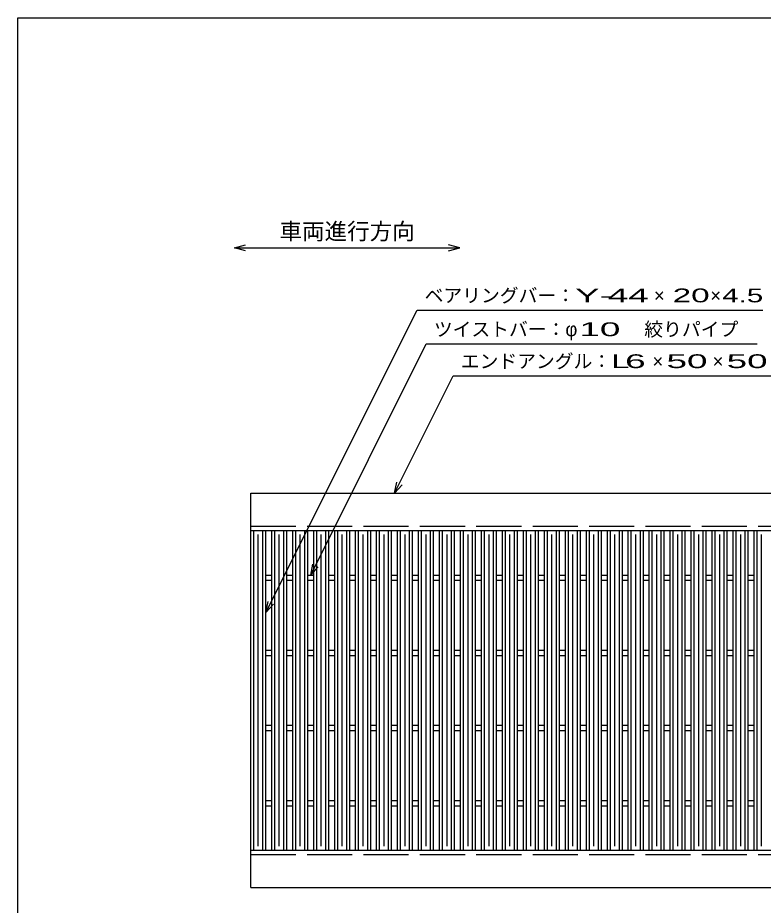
# Model space of a CAD drawing. Units: millimetres, scale not verified. Extents: x -1820 to 1724, y -1285 to 1059.
# Drawn here: x -1736 to -744, y -122 to 1059 of the extents above; entities that cross this region are included whole.
import ezdxf
from ezdxf.enums import TextEntityAlignment as Align

# ---------------------------------------------------------------- set-up
doc = ezdxf.new("R2010")
doc.units = ezdxf.units.MM
doc.header["$LTSCALE"] = 10
doc.linetypes.add('DASHED', pattern=[7.5, 6, -1.5])
for name, color, linetype, lineweight in [('0_2', 150, 'Continuous', 25), ('16', 3, 'Continuous', 25), ('22', 2, 'Continuous', 25)]:
    doc.layers.add(name, color=color, linetype=linetype, lineweight=lineweight)
doc.styles.add('ベクトル', font='')
doc.styles.get('ベクトル').set_extended_font_data('ベクトル')

msp = doc.modelspace()

# ---------------------------------------------------------------- linework, layer by layer
at = {"layer": '0_2'}
for p, q in [((-1736, -1141), (-1736, 1059)), ((-1736, 1059), (1724, 1059))]:
    msp.add_line(p, q, dxfattribs=at)
at = {"layer": '0_2', "color": 4}
for p, q in [((-1447.83, 752.83), (-1432.83, 756.83)), ((-1147.83, 752.83), (-1162.83, 756.83)), ((-1432.83, 748.83), (-1447.83, 752.83)), ((-1447.83, 752.83), (-1147.83, 752.83)), ((-1162.83, 748.83), (-1147.83, 752.83))]:
    msp.add_line(p, q, dxfattribs=at)
at = {"layer": '16'}
for p, q in [((-1426, 426.5), (-430, 426.5)), ((-1426, 376.5), (-1426, 426.5)), ((-1426, 376.5), (-430, 376.5)), ((-1426, -48.5), (-1426, 376.5)), ((-1426, 376.5), (-1406, 376.5)), ((-1422, -48.5), (-1422, 376.5)), ((-1416, -43.5), (-1416, 371.5)), ((-1410, -48.5), (-1410, 376.5)), ((-1406, -48.5), (-1406, 376.5)), ((-1398.1, -48.5), (-1398.1, 376.5)), ((-1398.1, 376.5), (-1378.1, 376.5)), ((-1394.1, -48.5), (-1394.1, 376.5)), ((-1388.1, -43.5), (-1388.1, 371.5)), ((-1382.1, -48.5), (-1382.1, 376.5)), ((-1378.1, -48.5), (-1378.1, 376.5)), ((-1370.2, -48.5), (-1370.2, 376.5)), ((-1370.2, 376.5), (-1350.2, 376.5)), ((-1366.2, -48.5), (-1366.2, 376.5)), ((-1360.2, -43.5), (-1360.2, 371.5)), ((-1354.2, -48.5), (-1354.2, 376.5)), ((-1350.2, -48.5), (-1350.2, 376.5)), ((-1342.3, -48.5), (-1342.3, 376.5)), ((-1342.3, 376.5), (-1322.3, 376.5)), ((-1338.3, -48.5), (-1338.3, 376.5)), ((-1332.3, -43.5), (-1332.3, 371.5)), ((-1326.3, -48.5), (-1326.3, 376.5)), ((-1322.3, -48.5), (-1322.3, 376.5)), ((-1314.4, -48.5), (-1314.4, 376.5)), ((-1314.4, 376.5), (-1294.4, 376.5)), ((-1310.4, -48.5), (-1310.4, 376.5)), ((-1304.4, -43.5), (-1304.4, 371.5)), ((-1298.4, -48.5), (-1298.4, 376.5)), ((-1294.4, -48.5), (-1294.4, 376.5)), ((-1286.5, -48.5), (-1286.5, 376.5)), ((-1286.5, 376.5), (-1266.5, 376.5)), ((-1282.5, -48.5), (-1282.5, 376.5)), ((-1276.5, -43.5), (-1276.5, 371.5)), ((-1270.5, -48.5), (-1270.5, 376.5)), ((-1266.5, -48.5), (-1266.5, 376.5)), ((-1258.6, -48.5), (-1258.6, 376.5)), ((-1258.6, 376.5), (-1238.6, 376.5)), ((-1254.6, -48.5), (-1254.6, 376.5)), ((-1248.6, -43.5), (-1248.6, 371.5)), ((-1242.6, -48.5), (-1242.6, 376.5)), ((-1238.6, -48.5), (-1238.6, 376.5)), ((-1230.7, -48.5), (-1230.7, 376.5)), ((-1230.7, 376.5), (-1210.7, 376.5)), ((-1226.7, -48.5), (-1226.7, 376.5)), ((-1220.7, -43.5), (-1220.7, 371.5)), ((-1214.7, -48.5), (-1214.7, 376.5)), ((-1210.7, -48.5), (-1210.7, 376.5)), ((-1202.8, -48.5), (-1202.8, 376.5)), ((-1202.8, 376.5), (-1182.8, 376.5)), ((-1198.8, -48.5), (-1198.8, 376.5)), ((-1192.8, -43.5), (-1192.8, 371.5)), ((-1186.8, -48.5), (-1186.8, 376.5)), ((-1182.8, -48.5), (-1182.8, 376.5)), ((-1174.9, -48.5), (-1174.9, 376.5)), ((-1174.9, 376.5), (-1154.9, 376.5)), ((-1170.9, -48.5), (-1170.9, 376.5)), ((-1164.9, -43.5), (-1164.9, 371.5)), ((-1158.9, -48.5), (-1158.9, 376.5)), ((-1154.9, -48.5), (-1154.9, 376.5)), ((-1147, -48.5), (-1147, 376.5)), ((-1147, 376.5), (-1127, 376.5)), ((-1143, -48.5), (-1143, 376.5)), ((-1137, -43.5), (-1137, 371.5)), ((-1131, -48.5), (-1131, 376.5)), ((-1127, -48.5), (-1127, 376.5)), ((-1119.1, -48.5), (-1119.1, 376.5)), ((-1119.1, 376.5), (-1099.1, 376.5)), ((-1115.1, -48.5), (-1115.1, 376.5)), ((-1109.1, -43.5), (-1109.1, 371.5)), ((-1103.1, -48.5), (-1103.1, 376.5)), ((-1099.1, -48.5), (-1099.1, 376.5)), ((-1091.2, -48.5), (-1091.2, 376.5)), ((-1091.2, 376.5), (-1071.2, 376.5)), ((-1087.2, -48.5), (-1087.2, 376.5)), ((-1081.2, -43.5), (-1081.2, 371.5)), ((-1075.2, -48.5), (-1075.2, 376.5)), ((-1071.2, -48.5), (-1071.2, 376.5)), ((-1063.3, -48.5), (-1063.3, 376.5)), ((-1063.3, 376.5), (-1043.3, 376.5)), ((-1059.3, -48.5), (-1059.3, 376.5)), ((-1053.3, -43.5), (-1053.3, 371.5)), ((-1047.3, -48.5), (-1047.3, 376.5)), ((-1043.3, -48.5), (-1043.3, 376.5)), ((-1035.4, -48.5), (-1035.4, 376.5)), ((-1035.4, 376.5), (-1015.4, 376.5)), ((-1031.4, -48.5), (-1031.4, 376.5)), ((-1025.4, -43.5), (-1025.4, 371.5)), ((-1019.4, -48.5), (-1019.4, 376.5)), ((-1015.4, -48.5), (-1015.4, 376.5)), ((-1007.5, -48.5), (-1007.5, 376.5)), ((-1007.5, 376.5), (-987.5, 376.5)), ((-1003.5, -48.5), (-1003.5, 376.5)), ((-997.5, -43.5), (-997.5, 371.5)), ((-991.5, -48.5), (-991.5, 376.5)), ((-987.5, -48.5), (-987.5, 376.5)), ((-979.6, -48.5), (-979.6, 376.5)), ((-979.6, 376.5), (-959.6, 376.5)), ((-975.6, -48.5), (-975.6, 376.5)), ((-969.6, -43.5), (-969.6, 371.5)), ((-963.6, -48.5), (-963.6, 376.5)), ((-959.6, -48.5), (-959.6, 376.5)), ((-951.7, -48.5), (-951.7, 376.5)), ((-951.7, 376.5), (-931.7, 376.5)), ((-947.7, -48.5), (-947.7, 376.5)), ((-941.7, -43.5), (-941.7, 371.5)), ((-935.7, -48.5), (-935.7, 376.5)), ((-931.7, -48.5), (-931.7, 376.5)), ((-923.8, -48.5), (-923.8, 376.5)), ((-923.8, 376.5), (-903.8, 376.5)), ((-919.8, -48.5), (-919.8, 376.5)), ((-913.8, -43.5), (-913.8, 371.5)), ((-907.8, -48.5), (-907.8, 376.5)), ((-903.8, -48.5), (-903.8, 376.5)), ((-895.9, -48.5), (-895.9, 376.5)), ((-895.9, 376.5), (-875.9, 376.5)), ((-891.9, -48.5), (-891.9, 376.5)), ((-885.9, -43.5), (-885.9, 371.5)), ((-879.9, -48.5), (-879.9, 376.5)), ((-875.9, -48.5), (-875.9, 376.5)), ((-868, -48.5), (-868, 376.5)), ((-868, 376.5), (-848, 376.5)), ((-864, -48.5), (-864, 376.5)), ((-858, -43.5), (-858, 371.5)), ((-852, -48.5), (-852, 376.5)), ((-848, -48.5), (-848, 376.5)), ((-840.1, -48.5), (-840.1, 376.5)), ((-840.1, 376.5), (-820.1, 376.5)), ((-836.1, -48.5), (-836.1, 376.5)), ((-830.1, -43.5), (-830.1, 371.5)), ((-824.1, -48.5), (-824.1, 376.5)), ((-820.1, -48.5), (-820.1, 376.5)), ((-812.2, -48.5), (-812.2, 376.5)), ((-812.2, 376.5), (-792.2, 376.5)), ((-808.2, -48.5), (-808.2, 376.5)), ((-802.2, -43.5), (-802.2, 371.5)), ((-796.2, -48.5), (-796.2, 376.5)), ((-792.2, -48.5), (-792.2, 376.5)), ((-784.3, -48.5), (-784.3, 376.5)), ((-784.3, 376.5), (-764.3, 376.5)), ((-780.3, -48.5), (-780.3, 376.5)), ((-774.3, -43.5), (-774.3, 371.5)), ((-768.3, -48.5), (-768.3, 376.5)), ((-764.3, -48.5), (-764.3, 376.5)), ((-756.4, -48.5), (-756.4, 376.5)), ((-756.4, 376.5), (-736.4, 376.5)), ((-752.4, -48.5), (-752.4, 376.5)), ((-746.4, -43.5), (-746.4, 371.5)), ((-1406, 317.5), (-1398.1, 317.5)), ((-1406, 310.5), (-1398.1, 310.5)), ((-1378.1, 317.5), (-1370.2, 317.5)), ((-1378.1, 310.5), (-1370.2, 310.5)), ((-1350.2, 317.5), (-1342.3, 317.5)), ((-1350.2, 310.5), (-1342.3, 310.5)), ((-1322.3, 317.5), (-1314.4, 317.5)), ((-1322.3, 310.5), (-1314.4, 310.5)), ((-1294.4, 317.5), (-1286.5, 317.5)), ((-1294.4, 310.5), (-1286.5, 310.5)), ((-1266.5, 317.5), (-1258.6, 317.5)), ((-1266.5, 310.5), (-1258.6, 310.5)), ((-1238.6, 317.5), (-1230.7, 317.5)), ((-1238.6, 310.5), (-1230.7, 310.5)), ((-1210.7, 317.5), (-1202.8, 317.5)), ((-1210.7, 310.5), (-1202.8, 310.5)), ((-1182.8, 317.5), (-1174.9, 317.5)), ((-1182.8, 310.5), (-1174.9, 310.5)), ((-1154.9, 317.5), (-1147, 317.5)), ((-1154.9, 310.5), (-1147, 310.5)), ((-1127, 317.5), (-1119.1, 317.5)), ((-1127, 310.5), (-1119.1, 310.5)), ((-1099.1, 317.5), (-1091.2, 317.5)), ((-1099.1, 310.5), (-1091.2, 310.5)), ((-1071.2, 317.5), (-1063.3, 317.5)), ((-1071.2, 310.5), (-1063.3, 310.5)), ((-1043.3, 317.5), (-1035.4, 317.5)), ((-1043.3, 310.5), (-1035.4, 310.5)), ((-1015.4, 317.5), (-1007.5, 317.5)), ((-1015.4, 310.5), (-1007.5, 310.5)), ((-987.5, 317.5), (-979.6, 317.5)), ((-987.5, 310.5), (-979.6, 310.5)), ((-959.6, 317.5), (-951.7, 317.5)), ((-959.6, 310.5), (-951.7, 310.5)), ((-931.7, 317.5), (-923.8, 317.5)), ((-931.7, 310.5), (-923.8, 310.5)), ((-903.8, 317.5), (-895.9, 317.5)), ((-903.8, 310.5), (-895.9, 310.5)), ((-875.9, 317.5), (-868, 317.5)), ((-875.9, 310.5), (-868, 310.5)), ((-848, 317.5), (-840.1, 317.5)), ((-848, 310.5), (-840.1, 310.5)), ((-820.1, 317.5), (-812.2, 317.5)), ((-820.1, 310.5), (-812.2, 310.5)), ((-792.2, 317.5), (-784.3, 317.5)), ((-792.2, 310.5), (-784.3, 310.5)), ((-764.3, 317.5), (-756.4, 317.5)), ((-764.3, 310.5), (-756.4, 310.5)), ((-1406, 217.5), (-1398.1, 217.5)), ((-1378.1, 217.5), (-1370.2, 217.5)), ((-1350.2, 217.5), (-1342.3, 217.5)), ((-1322.3, 217.5), (-1314.4, 217.5)), ((-1294.4, 217.5), (-1286.5, 217.5)), ((-1266.5, 217.5), (-1258.6, 217.5)), ((-1238.6, 217.5), (-1230.7, 217.5)), ((-1210.7, 217.5), (-1202.8, 217.5)), ((-1182.8, 217.5), (-1174.9, 217.5)), ((-1154.9, 217.5), (-1147, 217.5)), ((-1127, 217.5), (-1119.1, 217.5)), ((-1099.1, 217.5), (-1091.2, 217.5)), ((-1071.2, 217.5), (-1063.3, 217.5)), ((-1043.3, 217.5), (-1035.4, 217.5)), ((-1015.4, 217.5), (-1007.5, 217.5)), ((-987.5, 217.5), (-979.6, 217.5)), ((-959.6, 217.5), (-951.7, 217.5)), ((-931.7, 217.5), (-923.8, 217.5)), ((-903.8, 217.5), (-895.9, 217.5)), ((-875.9, 217.5), (-868, 217.5)), ((-848, 217.5), (-840.1, 217.5)), ((-820.1, 217.5), (-812.2, 217.5)), ((-792.2, 217.5), (-784.3, 217.5)), ((-764.3, 217.5), (-756.4, 217.5)), ((-1406, 210.5), (-1398.1, 210.5)), ((-1378.1, 210.5), (-1370.2, 210.5)), ((-1350.2, 210.5), (-1342.3, 210.5)), ((-1322.3, 210.5), (-1314.4, 210.5)), ((-1294.4, 210.5), (-1286.5, 210.5)), ((-1266.5, 210.5), (-1258.6, 210.5)), ((-1238.6, 210.5), (-1230.7, 210.5)), ((-1210.7, 210.5), (-1202.8, 210.5)), ((-1182.8, 210.5), (-1174.9, 210.5)), ((-1154.9, 210.5), (-1147, 210.5)), ((-1127, 210.5), (-1119.1, 210.5)), ((-1099.1, 210.5), (-1091.2, 210.5)), ((-1071.2, 210.5), (-1063.3, 210.5)), ((-1043.3, 210.5), (-1035.4, 210.5)), ((-1015.4, 210.5), (-1007.5, 210.5)), ((-987.5, 210.5), (-979.6, 210.5)), ((-959.6, 210.5), (-951.7, 210.5)), ((-931.7, 210.5), (-923.8, 210.5)), ((-903.8, 210.5), (-895.9, 210.5)), ((-875.9, 210.5), (-868, 210.5)), ((-848, 210.5), (-840.1, 210.5)), ((-820.1, 210.5), (-812.2, 210.5)), ((-792.2, 210.5), (-784.3, 210.5)), ((-764.3, 210.5), (-756.4, 210.5)), ((-1406, 117.5), (-1398.1, 117.5)), ((-1406, 110.5), (-1398.1, 110.5)), ((-1378.1, 117.5), (-1370.2, 117.5)), ((-1378.1, 110.5), (-1370.2, 110.5)), ((-1350.2, 117.5), (-1342.3, 117.5)), ((-1350.2, 110.5), (-1342.3, 110.5)), ((-1322.3, 117.5), (-1314.4, 117.5)), ((-1322.3, 110.5), (-1314.4, 110.5)), ((-1294.4, 117.5), (-1286.5, 117.5)), ((-1294.4, 110.5), (-1286.5, 110.5)), ((-1266.5, 117.5), (-1258.6, 117.5)), ((-1266.5, 110.5), (-1258.6, 110.5)), ((-1238.6, 117.5), (-1230.7, 117.5)), ((-1238.6, 110.5), (-1230.7, 110.5)), ((-1210.7, 117.5), (-1202.8, 117.5)), ((-1210.7, 110.5), (-1202.8, 110.5)), ((-1182.8, 117.5), (-1174.9, 117.5)), ((-1182.8, 110.5), (-1174.9, 110.5)), ((-1154.9, 117.5), (-1147, 117.5)), ((-1154.9, 110.5), (-1147, 110.5)), ((-1127, 117.5), (-1119.1, 117.5)), ((-1127, 110.5), (-1119.1, 110.5)), ((-1099.1, 117.5), (-1091.2, 117.5)), ((-1099.1, 110.5), (-1091.2, 110.5)), ((-1071.2, 117.5), (-1063.3, 117.5)), ((-1071.2, 110.5), (-1063.3, 110.5)), ((-1043.3, 117.5), (-1035.4, 117.5)), ((-1043.3, 110.5), (-1035.4, 110.5)), ((-1015.4, 117.5), (-1007.5, 117.5)), ((-1015.4, 110.5), (-1007.5, 110.5)), ((-987.5, 117.5), (-979.6, 117.5)), ((-987.5, 110.5), (-979.6, 110.5)), ((-959.6, 117.5), (-951.7, 117.5)), ((-959.6, 110.5), (-951.7, 110.5)), ((-931.7, 117.5), (-923.8, 117.5)), ((-931.7, 110.5), (-923.8, 110.5)), ((-903.8, 117.5), (-895.9, 117.5)), ((-903.8, 110.5), (-895.9, 110.5)), ((-875.9, 117.5), (-868, 117.5)), ((-875.9, 110.5), (-868, 110.5)), ((-848, 117.5), (-840.1, 117.5)), ((-848, 110.5), (-840.1, 110.5)), ((-820.1, 117.5), (-812.2, 117.5)), ((-820.1, 110.5), (-812.2, 110.5)), ((-792.2, 117.5), (-784.3, 117.5)), ((-792.2, 110.5), (-784.3, 110.5)), ((-764.3, 117.5), (-756.4, 117.5)), ((-764.3, 110.5), (-756.4, 110.5)), ((-1406, 17.5), (-1398.1, 17.5)), ((-1378.1, 17.5), (-1370.2, 17.5)), ((-1350.2, 17.5), (-1342.3, 17.5)), ((-1322.3, 17.5), (-1314.4, 17.5)), ((-1294.4, 17.5), (-1286.5, 17.5)), ((-1266.5, 17.5), (-1258.6, 17.5)), ((-1238.6, 17.5), (-1230.7, 17.5)), ((-1210.7, 17.5), (-1202.8, 17.5)), ((-1182.8, 17.5), (-1174.9, 17.5)), ((-1154.9, 17.5), (-1147, 17.5)), ((-1127, 17.5), (-1119.1, 17.5)), ((-1099.1, 17.5), (-1091.2, 17.5)), ((-1071.2, 17.5), (-1063.3, 17.5)), ((-1043.3, 17.5), (-1035.4, 17.5)), ((-1015.4, 17.5), (-1007.5, 17.5)), ((-987.5, 17.5), (-979.6, 17.5)), ((-959.6, 17.5), (-951.7, 17.5)), ((-931.7, 17.5), (-923.8, 17.5)), ((-903.8, 17.5), (-895.9, 17.5)), ((-875.9, 17.5), (-868, 17.5)), ((-848, 17.5), (-840.1, 17.5)), ((-820.1, 17.5), (-812.2, 17.5)), ((-792.2, 17.5), (-784.3, 17.5)), ((-764.3, 17.5), (-756.4, 17.5)), ((-1406, 10.5), (-1398.1, 10.5)), ((-1378.1, 10.5), (-1370.2, 10.5)), ((-1350.2, 10.5), (-1342.3, 10.5)), ((-1322.3, 10.5), (-1314.4, 10.5)), ((-1294.4, 10.5), (-1286.5, 10.5)), ((-1266.5, 10.5), (-1258.6, 10.5)), ((-1238.6, 10.5), (-1230.7, 10.5)), ((-1210.7, 10.5), (-1202.8, 10.5)), ((-1182.8, 10.5), (-1174.9, 10.5)), ((-1154.9, 10.5), (-1147, 10.5)), ((-1127, 10.5), (-1119.1, 10.5)), ((-1099.1, 10.5), (-1091.2, 10.5)), ((-1071.2, 10.5), (-1063.3, 10.5)), ((-1043.3, 10.5), (-1035.4, 10.5)), ((-1015.4, 10.5), (-1007.5, 10.5)), ((-987.5, 10.5), (-979.6, 10.5)), ((-959.6, 10.5), (-951.7, 10.5)), ((-931.7, 10.5), (-923.8, 10.5)), ((-903.8, 10.5), (-895.9, 10.5)), ((-875.9, 10.5), (-868, 10.5)), ((-848, 10.5), (-840.1, 10.5)), ((-820.1, 10.5), (-812.2, 10.5)), ((-792.2, 10.5), (-784.3, 10.5)), ((-764.3, 10.5), (-756.4, 10.5)), ((-1426, -48.5), (-430, -48.5)), ((-1426, -98.5), (-1426, -48.5)), ((-1426, -48.5), (-1406, -48.5)), ((-1398.1, -48.5), (-1378.1, -48.5)), ((-1370.2, -48.5), (-1350.2, -48.5)), ((-1342.3, -48.5), (-1322.3, -48.5)), ((-1314.4, -48.5), (-1294.4, -48.5)), ((-1286.5, -48.5), (-1266.5, -48.5)), ((-1258.6, -48.5), (-1238.6, -48.5)), ((-1230.7, -48.5), (-1210.7, -48.5)), ((-1202.8, -48.5), (-1182.8, -48.5)), ((-1174.9, -48.5), (-1154.9, -48.5)), ((-1147, -48.5), (-1127, -48.5)), ((-1119.1, -48.5), (-1099.1, -48.5)), ((-1091.2, -48.5), (-1071.2, -48.5)), ((-1063.3, -48.5), (-1043.3, -48.5)), ((-1035.4, -48.5), (-1015.4, -48.5)), ((-1007.5, -48.5), (-987.5, -48.5)), ((-979.6, -48.5), (-959.6, -48.5)), ((-951.7, -48.5), (-931.7, -48.5)), ((-923.8, -48.5), (-903.8, -48.5)), ((-895.9, -48.5), (-875.9, -48.5)), ((-868, -48.5), (-848, -48.5)), ((-840.1, -48.5), (-820.1, -48.5)), ((-812.2, -48.5), (-792.2, -48.5)), ((-784.3, -48.5), (-764.3, -48.5)), ((-756.4, -48.5), (-736.4, -48.5)), ((-1426, -98.5), (-430, -98.5))]:
    msp.add_line(p, q, dxfattribs=at)
at = {"layer": '16', "linetype": 'DASHED'}
for p, q in [((-1426, 382.5), (-430, 382.5)), ((-1426, -54.5), (-430, -54.5))]:
    msp.add_line(p, q, dxfattribs=at)
at = {"layer": '22', "color": 4}
for p, q in [((-1406, 267.5), (-1204.75, 670)), ((-1204.75, 670), (-744.75, 670)), ((-1346.25, 317.5), (-1192.5, 625)), ((-1192.5, 625), (-752.5, 625)), ((-1234.65, 426.5), (-1156.65, 582.5)), ((-1156.65, 582.5), (-716.65, 582.5)), ((-1234.65, 426.5), (-1231.65, 441.1)), ((-1234.65, 426.5), (-1224.65, 437.5)), ((-1346.25, 317.5), (-1343.25, 332.1)), ((-1346.25, 317.5), (-1336.25, 328.5)), ((-1406, 267.5), (-1403, 282.1)), ((-1406, 267.5), (-1396, 278.5))]:
    msp.add_line(p, q, dxfattribs=at)

# ---------------------------------------------------------------- texts
at = {"layer": '0_2', "color": 2, "style": 'ベクトル'}
msp.add_text('車両進行方向', height=21.99, dxfattribs=at).set_placement((-1387.83, 774.83), align=Align.MIDDLE_LEFT)
at = {"layer": '22', "style": 'ベクトル'}
for s, p in [('ベアリングバー：', (-1194.75, 689.5)), ('×', (-889.75, 689.5)), ('×', (-814.75, 689.5)), ('ツイストバー：', (-1182.5, 644.5)), ('φ', (-1007.5, 644.5)), ('絞りパイプ', (-902.5, 644.5)), ('エンドアングル：', (-1146.65, 602)), ('×', (-891.65, 602)), ('×', (-811.65, 602))]:
    msp.add_text(s, height=18.33, dxfattribs=at).set_placement(p, align=Align.MIDDLE_LEFT)
for s, width, p in [('Y-', 2, (-994.75, 689.5)), (' 44 ', 2, (-964.75, 689.5)), ('20', 1.8, (-864.75, 689.5)), (' 4.5 ', 1.6, (-809.75, 689.5)), (' 10 ', 2, (-1002.5, 644.5)), ('L', 1.8, (-946.65, 602)), (' 6 ', 2, (-941.65, 602)), (' 50 ', 2, (-886.65, 602)), (' 50 ', 2, (-806.65, 602))]:
    msp.add_text(s, height=18.33, dxfattribs=dict(at, width=width)).set_placement(p, align=Align.MIDDLE_LEFT)

doc.saveas('drawing.dxf')
